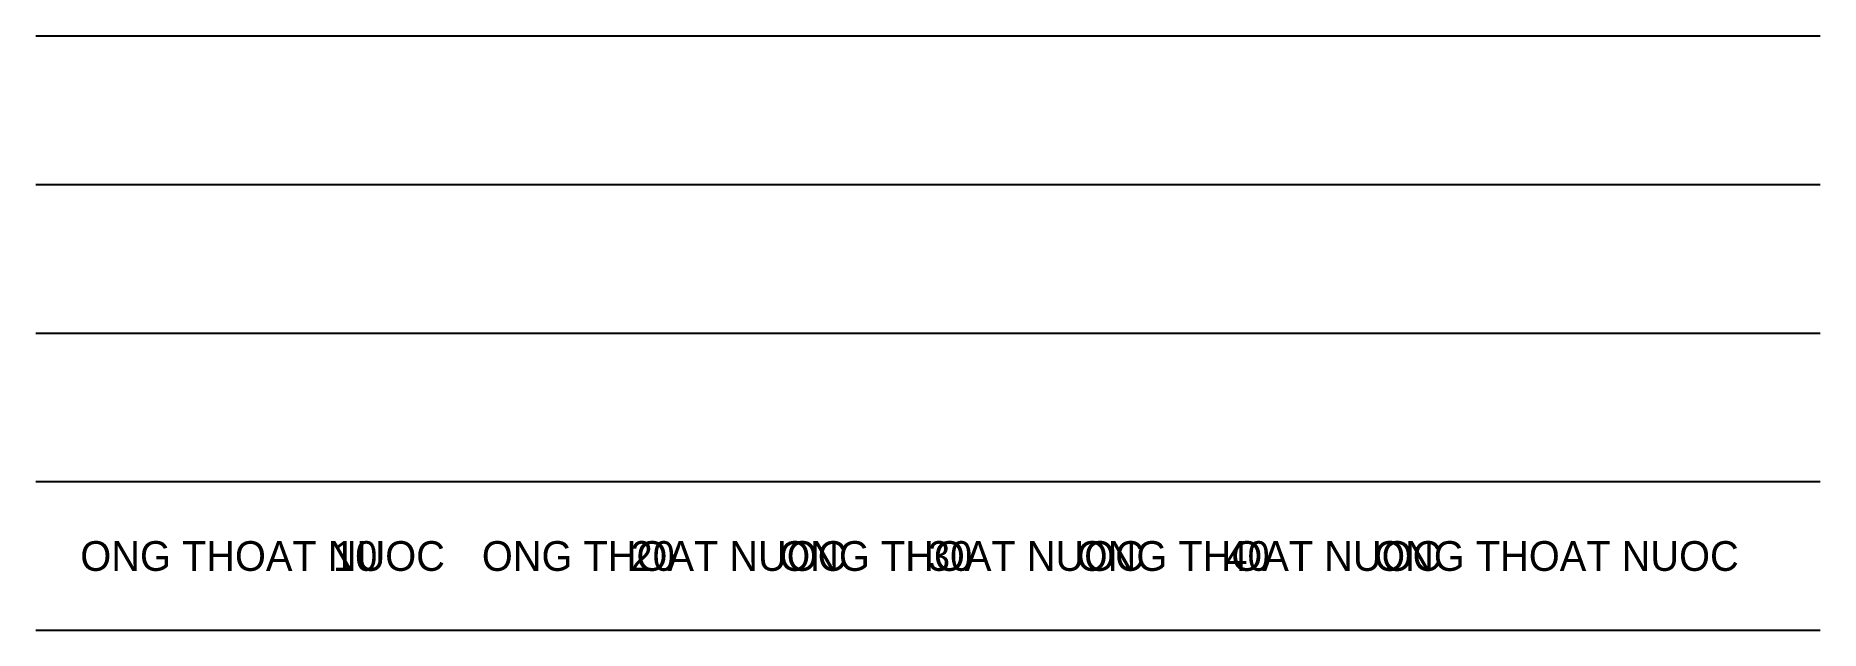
# Model space of a CAD drawing. Header units: metres. Extents: x 0 to 12, y 0 to 4.
import ezdxf

# ---------------------------------------------------------------- set-up
doc = ezdxf.new("R2010")
doc.units = ezdxf.units.M

msp = doc.modelspace()

# ---------------------------------------------------------------- linework, layer by layer
for p, q in [((0, 4), (12, 4)), ((0, 3), (12, 3)), ((0, 2), (12, 2)), ((0, 1), (12, 1)), ((0, 0), (12, 0))]:
    msp.add_line(p, q)

# ---------------------------------------------------------------- texts
for s, p in [('ONG THOAT NUOC', (0.3, 0.4)), ('10', (2, 0.4)), ('ONG THOAT NUOC', (3, 0.4)), ('20', (4, 0.4)), ('ONG THOAT NUOC', (5, 0.4)), ('30', (6, 0.4)), ('ONG THOAT NUOC', (7, 0.4)), ('40', (8, 0.4)), ('ONG THOAT NUOC', (9, 0.4))]:
    msp.add_text(s, height=0.2).set_placement(p)

doc.saveas('drawing.dxf')
